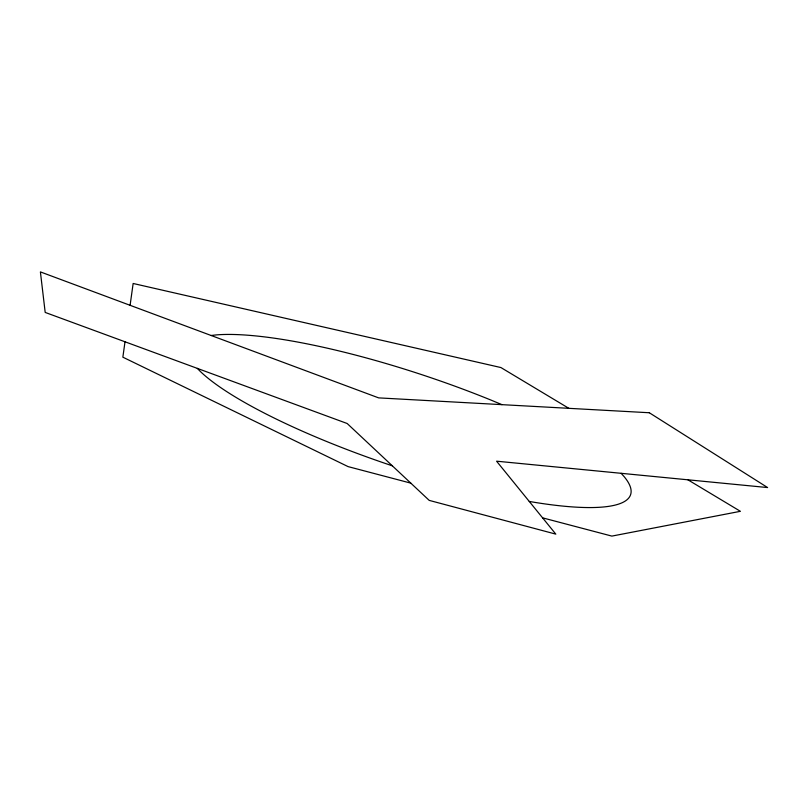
<?xml version="1.0" encoding="UTF-8"?>
<svg xmlns="http://www.w3.org/2000/svg" width="808" height="808" viewBox="0 0 808 808"><rect width="100%" height="100%" fill="white"/><g stroke="black" fill="none" stroke-linecap="round" stroke-linejoin="round"><path stroke-width="1.21" d="M125.008 341.784L122.856 357.176L348.076 466.61L410.797 483.134M130.098 305.313L133.148 283.477L500.93 367.559L568.852 408.333M211.141 335.492L216.049 334.926A233.219 47.904 18.4 0 1 491.567 400.324L501.97 404.656M529.26 501.445L536.482 502.647A233.219 47.904 18.4 0 0 624.018 476.498L621.12 473.306M542.582 517.847L611.868 536.098L740.401 511.312L687.921 479.811M392.314 465.812L383.992 462.994A233.219 47.904 18.4 0 1 200.162 371.296L197.283 368.367M649.309 412.747L378.649 397.879L40.4 271.902L45.187 312.423L347.167 423.503L429.21 500.384L555.813 534.128L496.566 461.186L767.6 487.557L649.309 412.747"/></g></svg>
